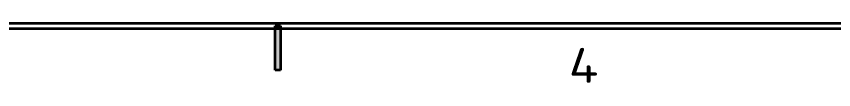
# Model space of a CAD drawing. Extents: x 23 to 587, y 4 to 413.
# Drawn here: x 179.6 to 249.5, y 5.1 to 10.2 of the extents above; entities that cross this region are included whole.
import ezdxf
from ezdxf.enums import TextEntityAlignment as Align

# ---------------------------------------------------------------- set-up
doc = ezdxf.new("R2010")
doc.units = 0
doc.layers.add('3', color=7, linetype='Continuous', lineweight=13)
doc.styles.get("Standard").update_dxf_attribs({"font": 'isocp.shx'})

# ---------------------------------------------------------------- blocks, each defined once
blk = doc.blocks.new('BLOCK254')
at = {"layer": '3', "color": 7, "lineweight": 13}
blk.add_text('4', height=3, dxfattribs=at).set_placement((226.857, 5.116), (229.395, 5.116), align=Align.FIT)
blk = doc.blocks.new('BLOCK329')
at = {"layer": '3', "color": 7, "lineweight": 5}
blk.add_solid([(202.207, 10), (201.732, 10), (202.207, 6.2), (201.732, 6.2)], dxfattribs=at)

msp = doc.modelspace()

# ---------------------------------------------------------------- linework, layer by layer
at = {"layer": '3', "color": 7, "lineweight": 35}
for p, q in [((30.237, 10.238), (580.441, 10.238)), ((579.966, 9.763), (29.763, 9.763))]:
    msp.add_line(p, q, dxfattribs=at)
at = {"layer": '3', "color": 7, "lineweight": 35, "ltscale": 0.095}
for p, q in [((201.732, 6.2), (201.732, 10)), ((202.207, 10), (202.207, 6.2))]:
    msp.add_line(p, q, dxfattribs=at)
at = {"layer": '3', "color": 7, "lineweight": 35, "ltscale": 0.011875}
for p, q in [((201.732, 10), (202.207, 10)), ((202.207, 6.2), (201.732, 6.2))]:
    msp.add_line(p, q, dxfattribs=at)

# ---------------------------------------------------------------- block references
at = {"layer": '3', "lineweight": 0}
for name in ['BLOCK329', 'BLOCK254']:
    msp.add_blockref(name, (0, 0), dxfattribs=at)

doc.saveas('drawing.dxf')
